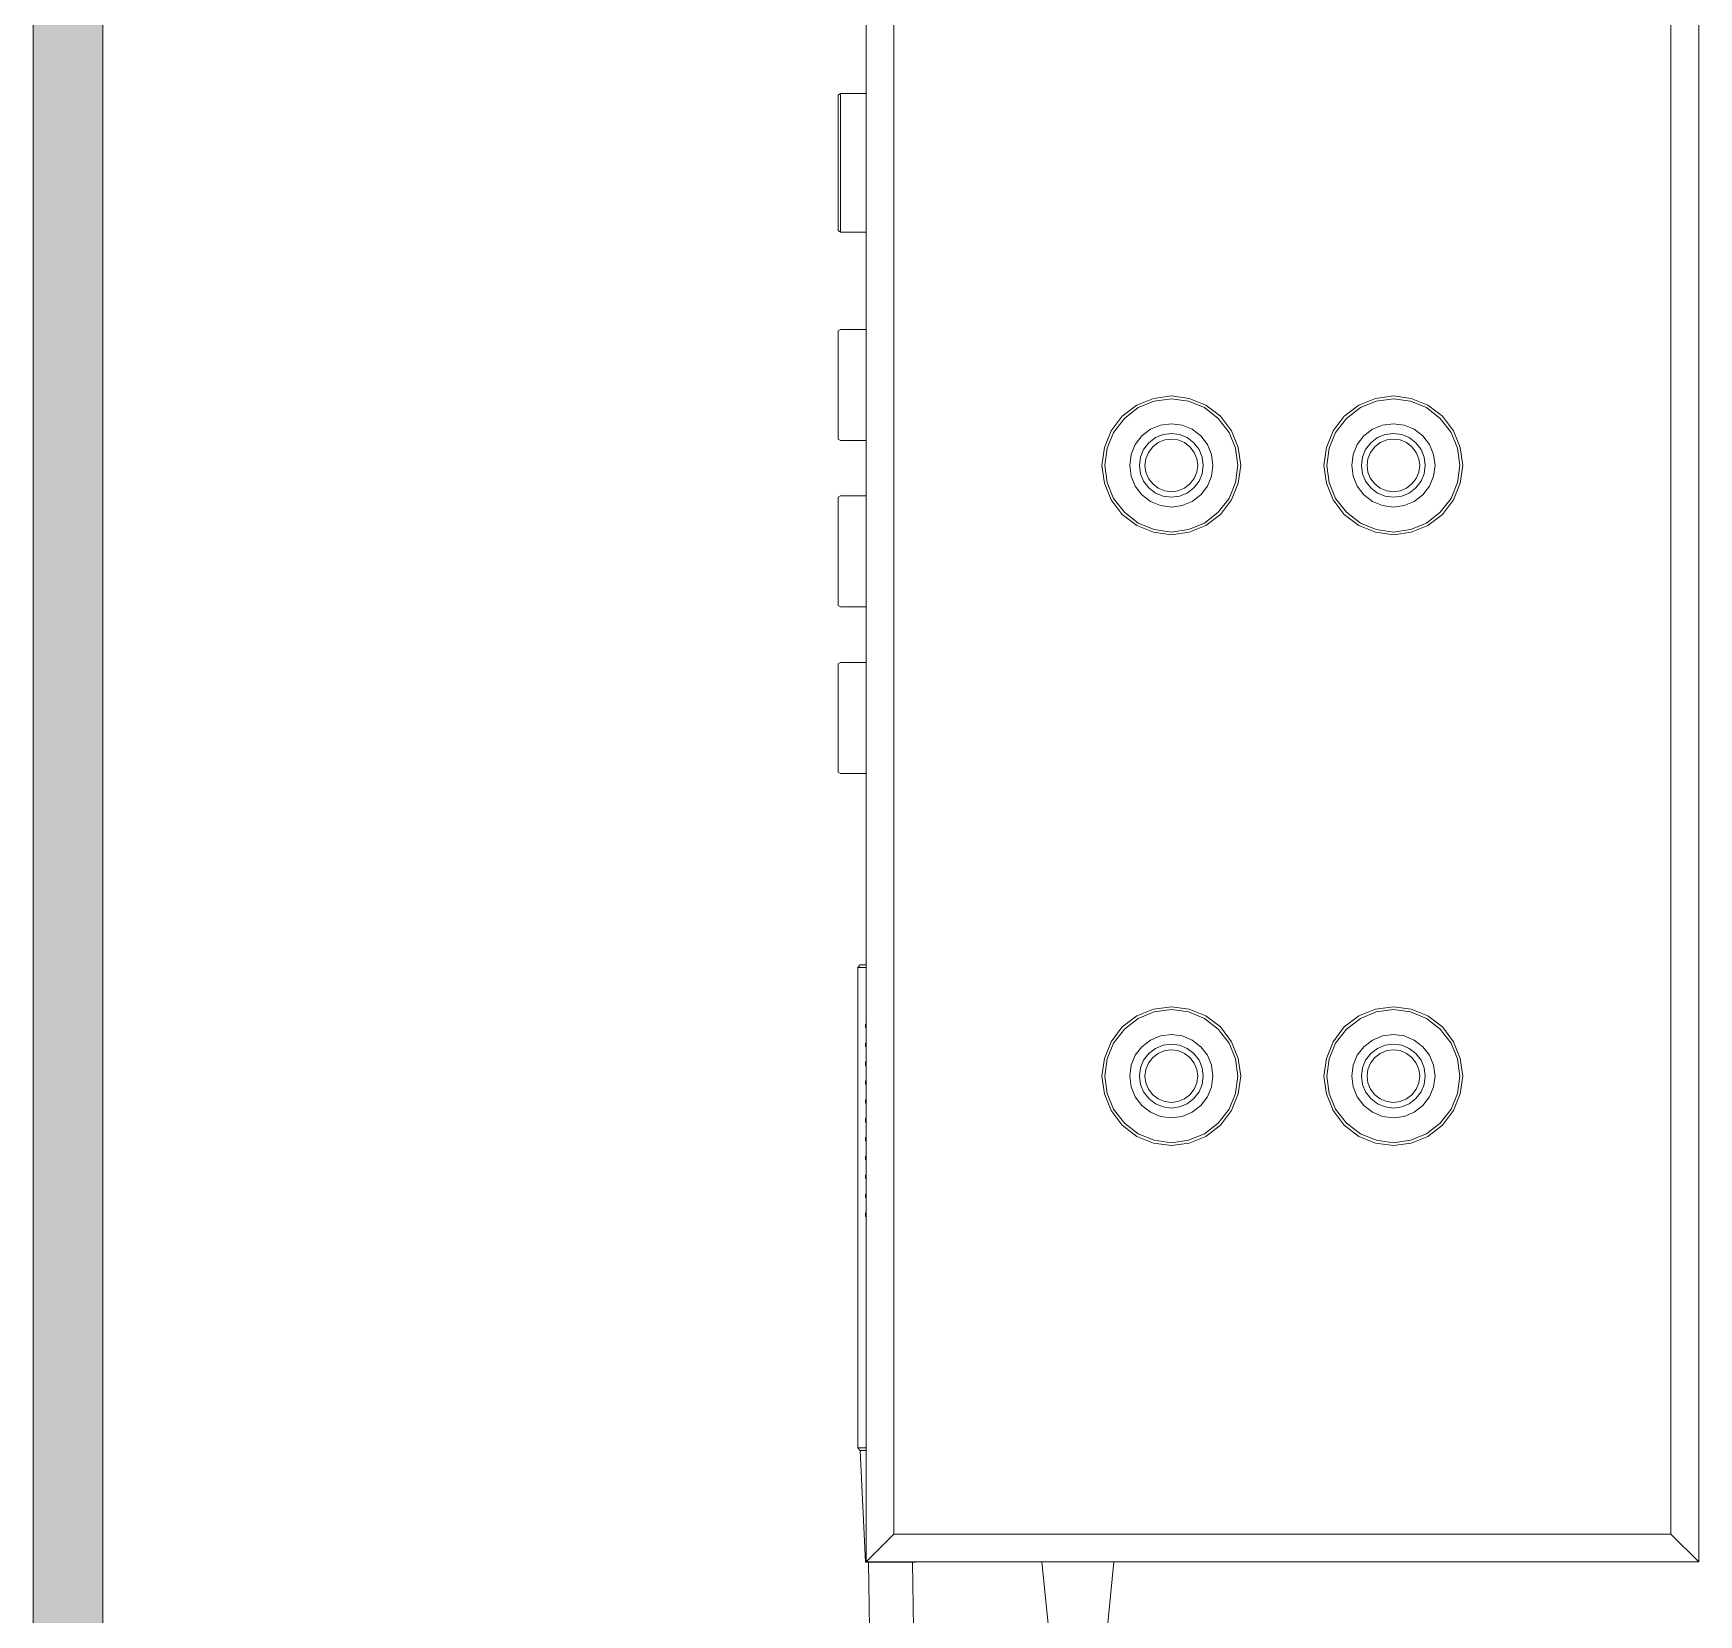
# Model space of a CAD drawing. Header units: millimetres. Extents: x 3767 to 22479, y 1034 to 12216.
# Drawn here: x 21023 to 21623, y 2259 to 2828 of the extents above; entities that cross this region are included whole.
import ezdxf

# ---------------------------------------------------------------- set-up
doc = ezdxf.new("R2010")
doc.units = ezdxf.units.MM
for name, color, linetype, lineweight in [('equipments', 137, 'Continuous', 13), ('free', 7, 'Continuous', 13), ('hatch', 255, 'Continuous', 0)]:
    doc.layers.add(name, color=color, linetype=linetype, lineweight=lineweight)

# ---------------------------------------------------------------- blocks, each defined once
blk = doc.blocks.new('A$C5B3B7623')
for p, q in [((71.8135, 532.8429), (71.8135, 1922.8429)), ((71.8135, 1061.8429), (71.8135, 1922.8429)), ((71.8135, 1922.8429), (71.8135, 1061.8429)), ((71.8135, 1922.8429), (71.8135, 532.8429)), ((81.8135, 542.8429), (81.8135, 1922.8429)), ((361.8135, 1922.8429), (361.8135, 1032.8429)), ((361.8135, 1922.8429), (361.8135, 542.8429)), ((371.8135, 532.8429), (371.8135, 1922.8429)), ((371.8135, 1922.8429), (371.8135, 532.8429)), ((61.8135, 1061.2429), (62.6135, 1061.8429)), ((61.8135, 1060.3429), (61.8135, 1061.2429)), ((61.8135, 1061.2429), (61.8135, 1060.3429)), ((61.8135, 1057.9429), (61.8135, 1060.3429)), ((61.8135, 1060.3429), (61.8135, 1057.9429)), ((61.8135, 1054.0429), (61.8135, 1057.9429)), ((61.8135, 1057.9429), (61.8135, 1054.0429)), ((62.6135, 1061.8429), (71.8135, 1061.8429)), ((62.6135, 1061.8429), (62.6135, 1060.9429)), ((62.6135, 1060.9429), (62.6135, 1061.8429)), ((62.6135, 1058.5429), (62.6135, 1060.9429)), ((62.6135, 1060.9429), (62.6135, 1058.5429)), ((62.6135, 1054.5429), (62.6135, 1058.5429)), ((62.6135, 1058.5429), (62.6135, 1054.5429)), ((61.8135, 1048.9429), (61.8135, 1054.0429)), ((61.8135, 1054.0429), (61.8135, 1048.9429)), ((62.6135, 1049.2429), (62.6135, 1054.5429)), ((62.6135, 1054.5429), (62.6135, 1049.2429)), ((61.8135, 1043.1429), (61.8135, 1048.9429)), ((61.8135, 1048.9429), (61.8135, 1043.1429)), ((62.6135, 1043.2429), (62.6135, 1049.2429)), ((62.6135, 1049.2429), (62.6135, 1043.2429)), ((61.8135, 1043.1429), (61.8135, 1036.8429)), ((61.8135, 1036.8429), (61.8135, 1043.1429)), ((62.6135, 1043.2429), (62.6135, 1036.8429)), ((62.6135, 1036.8429), (62.6135, 1043.2429)), ((61.8135, 1036.8429), (61.8135, 1030.5429)), ((61.8135, 1030.5429), (61.8135, 1036.8429)), ((62.6135, 1036.8429), (62.6135, 1030.4429)), ((62.6135, 1030.4429), (62.6135, 1036.8429)), ((361.8135, 1032.8429), (361.8135, 832.8429)), ((61.8135, 1030.5429), (61.8135, 1024.7429)), ((61.8135, 1024.7429), (61.8135, 1030.5429)), ((62.6135, 1030.4429), (62.6135, 1024.4429)), ((62.6135, 1024.4429), (62.6135, 1030.4429)), ((61.8135, 1019.6429), (61.8135, 1024.7429)), ((61.8135, 1024.7429), (61.8135, 1019.6429)), ((62.6135, 1024.4429), (62.6135, 1019.1429)), ((62.6135, 1019.1429), (62.6135, 1024.4429)), ((61.8135, 1019.6429), (61.8135, 1015.7429)), ((61.8135, 1015.7429), (61.8135, 1019.6429)), ((61.8135, 1013.3429), (61.8135, 1015.7429)), ((61.8135, 1015.7429), (61.8135, 1013.3429)), ((62.6135, 1019.1429), (62.6135, 1015.1429)), ((62.6135, 1015.1429), (62.6135, 1019.1429)), ((62.6135, 1015.1429), (62.6135, 1012.7429)), ((62.6135, 1012.7429), (62.6135, 1015.1429)), ((61.8135, 1013.3429), (61.8135, 1012.4429)), ((61.8135, 1012.4429), (61.8135, 1013.3429)), ((61.8135, 1012.4429), (62.6135, 1011.8429)), ((62.6135, 1012.7429), (62.6135, 1011.8429)), ((62.6135, 1011.8429), (62.6135, 1012.7429)), ((62.6135, 1011.8429), (71.8135, 1011.8429)), ((71.8135, 1011.8429), (71.8135, 976.8429)), ((71.8135, 976.8429), (71.8135, 1011.8429)), ((61.8135, 976.3629), (62.6135, 976.8429)), ((61.8135, 975.6429), (61.8135, 976.3629)), ((61.8135, 976.3629), (61.8135, 975.6429)), ((61.8135, 973.7229), (61.8135, 975.6429)), ((61.8135, 975.6429), (61.8135, 973.7229)), ((61.8135, 970.6029), (61.8135, 973.7229)), ((61.8135, 973.7229), (61.8135, 970.6029)), ((62.6135, 976.8429), (71.8135, 976.8429)), ((61.8135, 966.5229), (61.8135, 970.6029)), ((61.8135, 970.6029), (61.8135, 966.5229)), ((61.8135, 961.8829), (61.8135, 966.5229)), ((61.8135, 966.5229), (61.8135, 961.8829)), ((61.8135, 961.8829), (61.8135, 956.8429)), ((61.8135, 956.8429), (61.8135, 961.8829)), ((61.8135, 956.8429), (61.8135, 951.8029)), ((61.8135, 951.8029), (61.8135, 956.8429)), ((61.8135, 951.8029), (61.8135, 947.1629)), ((61.8135, 947.1629), (61.8135, 951.8029)), ((164.116, 945.5429), (169.416, 949.5429)), ((164.9161, 944.7429), (169.9161, 948.6429)), ((169.416, 949.5429), (175.4165, 951.9429)), ((169.9161, 948.6429), (175.6165, 950.9429)), ((175.4165, 951.9429), (181.8165, 952.8429)), ((175.6165, 950.9429), (181.8165, 951.8429)), ((181.8165, 952.8429), (188.2165, 951.9429)), ((181.8165, 951.8429), (188.0165, 950.9429)), ((188.0165, 950.9429), (193.7165, 948.6429)), ((188.2165, 951.9429), (194.2165, 949.5429)), ((193.7165, 948.6429), (198.7165, 944.7429)), ((194.2165, 949.5429), (199.5165, 945.5429)), ((244.1115, 945.5429), (249.4105, 949.5429)), ((244.9105, 944.7429), (249.9105, 948.6429)), ((249.4105, 949.5429), (255.4105, 951.9429)), ((249.9105, 948.6429), (255.6105, 950.9429)), ((255.4105, 951.9429), (261.8105, 952.8429)), ((255.6105, 950.9429), (261.8105, 951.8429)), ((261.8105, 952.8429), (268.2105, 951.9429)), ((261.8105, 951.8429), (268.0105, 950.9429)), ((268.0105, 950.9429), (273.7105, 948.6429)), ((268.2105, 951.9429), (274.2105, 949.5429)), ((273.7105, 948.6429), (278.7105, 944.7429)), ((274.2105, 949.5429), (279.5105, 945.5429)), ((61.8135, 947.1629), (61.8135, 943.0829)), ((61.8135, 943.0829), (61.8135, 947.1629)), ((61.8135, 943.0829), (61.8135, 939.9629)), ((61.8135, 939.9629), (61.8135, 943.0829)), ((160.116, 940.2429), (164.116, 945.5429)), ((161.0161, 939.7429), (164.9161, 944.7429)), ((174.3165, 940.8429), (177.9165, 942.3429)), ((177.9165, 942.3429), (181.8165, 942.8429)), ((181.8165, 942.8429), (185.7165, 942.3429)), ((185.7165, 942.3429), (189.3165, 940.8429)), ((198.7165, 944.7429), (202.6165, 939.7429)), ((199.5165, 945.5429), (203.5155, 940.2429)), ((240.1115, 940.2429), (244.1115, 945.5429)), ((241.0105, 939.7429), (244.9105, 944.7429)), ((254.3105, 940.8429), (257.9105, 942.3429)), ((257.9105, 942.3429), (261.8105, 942.8429)), ((261.8105, 942.8429), (265.7105, 942.3429)), ((265.7105, 942.3429), (269.3105, 940.8429)), ((278.7105, 944.7429), (282.6105, 939.7429)), ((279.5105, 945.5429), (283.5105, 940.2429)), ((61.8135, 939.9629), (61.8135, 938.0429)), ((61.8135, 938.0429), (61.8135, 939.9629)), ((61.8135, 938.0429), (61.8135, 937.3229)), ((61.8135, 937.3229), (61.8135, 938.0429)), ((61.8135, 937.3229), (62.6135, 936.8429)), ((62.6135, 936.8429), (71.8135, 936.8429)), ((71.8135, 936.8429), (71.8135, 916.8429)), ((71.8135, 916.8429), (71.8135, 936.8429)), ((157.716, 934.2429), (160.116, 940.2429)), ((158.7161, 934.0429), (161.0161, 939.7429)), ((168.8161, 935.3429), (171.2161, 938.4429)), ((171.2161, 938.4429), (174.3165, 940.8429)), ((173.7165, 935.9429), (176.1165, 937.8429)), ((175.1165, 934.5429), (177.1165, 936.0429)), ((176.1165, 937.8429), (178.8165, 938.9429)), ((177.1165, 936.0429), (179.4165, 937.0429)), ((178.8165, 938.9429), (181.8165, 939.3429)), ((179.4165, 937.0429), (181.8165, 937.3429)), ((181.8165, 939.3429), (184.8165, 938.9429)), ((181.8165, 937.3429), (184.2165, 937.0429)), ((184.2165, 937.0429), (186.5165, 936.0429)), ((184.8165, 938.9429), (187.5165, 937.8429)), ((186.5165, 936.0429), (188.5165, 934.5429)), ((187.5165, 937.8429), (189.9165, 935.9429)), ((189.3165, 940.8429), (192.4165, 938.4429)), ((192.4165, 938.4429), (194.8165, 935.3429)), ((202.6165, 939.7429), (204.9165, 934.0429)), ((203.5155, 940.2429), (205.9165, 934.2429)), ((237.7105, 934.2429), (240.1115, 940.2429)), ((238.7105, 934.0429), (241.0105, 939.7429)), ((248.8105, 935.3429), (251.2105, 938.4429)), ((251.2105, 938.4429), (254.3105, 940.8429)), ((253.7105, 935.9429), (256.1105, 937.8429)), ((255.1105, 934.5429), (257.1105, 936.0429)), ((256.1105, 937.8429), (258.8105, 938.9429)), ((257.1105, 936.0429), (259.4105, 937.0429)), ((258.8105, 938.9429), (261.8105, 939.3429)), ((259.4105, 937.0429), (261.8105, 937.3429)), ((261.8105, 939.3429), (264.8105, 938.9429)), ((261.8105, 937.3429), (264.2105, 937.0429)), ((264.2105, 937.0429), (266.5105, 936.0429)), ((264.8105, 938.9429), (267.5105, 937.8429)), ((266.5105, 936.0429), (268.5105, 934.5429)), ((267.5105, 937.8429), (269.9105, 935.9429)), ((269.3105, 940.8429), (272.4105, 938.4429)), ((272.4105, 938.4429), (274.8105, 935.3429)), ((282.6105, 939.7429), (284.9105, 934.0429)), ((283.5105, 940.2429), (285.9105, 934.2429)), ((156.816, 927.8429), (157.716, 934.2429)), ((157.8161, 927.8429), (158.7161, 934.0429)), ((166.8161, 927.8429), (167.3161, 931.7429)), ((167.3161, 931.7429), (168.8161, 935.3429)), ((170.3161, 927.8429), (170.7161, 930.8429)), ((170.7161, 930.8429), (171.8165, 933.5429)), ((171.8165, 933.5429), (173.7165, 935.9429)), ((172.3165, 927.8429), (172.6165, 930.2429)), ((172.6165, 930.2429), (173.6165, 932.5429)), ((173.6165, 932.5429), (175.1165, 934.5429)), ((188.5165, 934.5429), (190.0165, 932.5429)), ((189.9165, 935.9429), (191.8165, 933.5429)), ((190.0165, 932.5429), (191.0165, 930.2429)), ((191.0165, 930.2429), (191.3165, 927.8429)), ((191.8165, 933.5429), (192.9165, 930.8429)), ((192.9165, 930.8429), (193.3165, 927.8429)), ((194.8165, 935.3429), (196.3165, 931.7429)), ((196.3165, 931.7429), (196.8165, 927.8429)), ((204.9165, 934.0429), (205.8165, 927.8429)), ((205.9165, 934.2429), (206.8165, 927.8429)), ((236.8105, 927.8429), (237.7105, 934.2429)), ((237.8105, 927.8429), (238.7105, 934.0429)), ((246.8105, 927.8429), (247.3105, 931.7429)), ((247.3105, 931.7429), (248.8105, 935.3429)), ((250.3105, 927.8429), (250.7105, 930.8429)), ((250.7105, 930.8429), (251.8105, 933.5429)), ((251.8105, 933.5429), (253.7105, 935.9429)), ((252.3105, 927.8429), (252.6105, 930.2429)), ((252.6105, 930.2429), (253.6105, 932.5429)), ((253.6105, 932.5429), (255.1105, 934.5429)), ((268.5105, 934.5429), (270.0105, 932.5429)), ((269.9105, 935.9429), (271.8105, 933.5429)), ((270.0105, 932.5429), (271.0105, 930.2429)), ((271.0105, 930.2429), (271.3105, 927.8429)), ((271.8105, 933.5429), (272.9105, 930.8429)), ((272.9105, 930.8429), (273.3105, 927.8429)), ((274.8105, 935.3429), (276.3105, 931.7429)), ((276.3105, 931.7429), (276.8105, 927.8429)), ((284.9105, 934.0429), (285.8105, 927.8429)), ((285.9105, 934.2429), (286.8105, 927.8429)), ((156.816, 927.8429), (157.716, 921.4429)), ((157.8161, 927.8429), (158.7161, 921.6429)), ((166.8161, 927.8429), (167.3161, 923.9429)), ((170.3161, 927.8429), (170.7161, 924.8429)), ((170.7161, 924.8429), (171.8165, 922.1429)), ((172.3165, 927.8429), (172.6165, 925.4429)), ((172.6165, 925.4429), (173.6165, 923.1429)), ((190.0165, 923.1429), (191.0165, 925.4429)), ((191.0165, 925.4429), (191.3165, 927.8429)), ((191.8165, 922.1429), (192.9165, 924.8429)), ((192.9165, 924.8429), (193.3165, 927.8429)), ((196.3165, 923.9429), (196.8165, 927.8429)), ((204.9165, 921.6429), (205.8165, 927.8429)), ((205.9165, 921.4429), (206.8165, 927.8429)), ((236.8105, 927.8429), (237.7105, 921.4429)), ((237.8105, 927.8429), (238.7105, 921.6429)), ((246.8105, 927.8429), (247.3105, 923.9429)), ((250.3105, 927.8429), (250.7105, 924.8429)), ((250.7105, 924.8429), (251.8105, 922.1429)), ((252.3105, 927.8429), (252.6105, 925.4429)), ((252.6105, 925.4429), (253.6105, 923.1429)), ((270.0105, 923.1429), (271.0105, 925.4429)), ((271.0105, 925.4429), (271.3105, 927.8429)), ((271.8105, 922.1429), (272.9105, 924.8429)), ((272.9105, 924.8429), (273.3105, 927.8429)), ((276.3105, 923.9429), (276.8105, 927.8429)), ((284.9105, 921.6429), (285.8105, 927.8429)), ((285.9105, 921.4429), (286.8105, 927.8429)), ((157.716, 921.4429), (160.116, 915.4429)), ((158.7161, 921.6429), (161.0161, 915.9429)), ((167.3161, 923.9429), (168.8161, 920.3429)), ((168.8161, 920.3429), (171.2161, 917.2429)), ((171.8165, 922.1429), (173.7165, 919.7429)), ((173.6165, 923.1429), (175.1165, 921.1429)), ((173.7165, 919.7429), (176.1165, 917.8429)), ((175.1165, 921.1429), (177.1165, 919.6429)), ((177.1165, 919.6429), (179.4165, 918.6429)), ((179.4165, 918.6429), (181.8165, 918.3429)), ((181.8165, 918.3429), (184.2165, 918.6429)), ((184.2165, 918.6429), (186.5165, 919.6429)), ((186.5165, 919.6429), (188.5165, 921.1429)), ((187.5165, 917.8429), (189.9165, 919.7429)), ((188.5165, 921.1429), (190.0165, 923.1429)), ((189.9165, 919.7429), (191.8165, 922.1429)), ((192.4165, 917.2429), (194.8165, 920.3429)), ((194.8165, 920.3429), (196.3165, 923.9429)), ((202.6165, 915.9429), (204.9165, 921.6429)), ((203.5155, 915.4429), (205.9165, 921.4429)), ((237.7105, 921.4429), (240.1115, 915.4429)), ((238.7105, 921.6429), (241.0105, 915.9429)), ((247.3105, 923.9429), (248.8105, 920.3429)), ((248.8105, 920.3429), (251.2105, 917.2429)), ((251.8105, 922.1429), (253.7105, 919.7429)), ((253.6105, 923.1429), (255.1105, 921.1429)), ((253.7105, 919.7429), (256.1105, 917.8429)), ((255.1105, 921.1429), (257.1105, 919.6429)), ((257.1105, 919.6429), (259.4105, 918.6429)), ((259.4105, 918.6429), (261.8105, 918.3429)), ((261.8105, 918.3429), (264.2105, 918.6429)), ((264.2105, 918.6429), (266.5105, 919.6429)), ((266.5105, 919.6429), (268.5105, 921.1429)), ((267.5105, 917.8429), (269.9105, 919.7429)), ((268.5105, 921.1429), (270.0105, 923.1429)), ((269.9105, 919.7429), (271.8105, 922.1429)), ((272.4105, 917.2429), (274.8105, 920.3429)), ((274.8105, 920.3429), (276.3105, 923.9429)), ((282.6105, 915.9429), (284.9105, 921.6429)), ((283.5105, 915.4429), (285.9105, 921.4429)), ((61.8135, 916.3629), (62.6135, 916.8429)), ((61.8135, 915.6429), (61.8135, 916.3629)), ((61.8135, 916.3629), (61.8135, 915.6429)), ((61.8135, 913.7229), (61.8135, 915.6429)), ((61.8135, 915.6429), (61.8135, 913.7229)), ((61.8135, 910.6029), (61.8135, 913.7229)), ((61.8135, 913.7229), (61.8135, 910.6029)), ((62.6135, 916.8429), (71.8135, 916.8429)), ((160.116, 915.4429), (164.116, 910.1429)), ((161.0161, 915.9429), (164.9161, 910.9429)), ((171.2161, 917.2429), (174.3165, 914.8429)), ((174.3165, 914.8429), (177.9165, 913.3429)), ((176.1165, 917.8429), (178.8165, 916.7429)), ((177.9165, 913.3429), (181.8165, 912.8429)), ((178.8165, 916.7429), (181.8165, 916.3429)), ((181.8165, 916.3429), (184.8165, 916.7429)), ((181.8165, 912.8429), (185.7165, 913.3429)), ((184.8165, 916.7429), (187.5165, 917.8429)), ((185.7165, 913.3429), (189.3165, 914.8429)), ((189.3165, 914.8429), (192.4165, 917.2429)), ((198.7165, 910.9429), (202.6165, 915.9429)), ((199.5165, 910.1429), (203.5155, 915.4429)), ((240.1115, 915.4429), (244.1115, 910.1429)), ((241.0105, 915.9429), (244.9105, 910.9429)), ((251.2105, 917.2429), (254.3105, 914.8429)), ((254.3105, 914.8429), (257.9105, 913.3429)), ((256.1105, 917.8429), (258.8105, 916.7429)), ((257.9105, 913.3429), (261.8105, 912.8429)), ((258.8105, 916.7429), (261.8105, 916.3429)), ((261.8105, 916.3429), (264.8105, 916.7429)), ((261.8105, 912.8429), (265.7105, 913.3429)), ((264.8105, 916.7429), (267.5105, 917.8429)), ((265.7105, 913.3429), (269.3105, 914.8429)), ((269.3105, 914.8429), (272.4105, 917.2429)), ((278.7105, 910.9429), (282.6105, 915.9429)), ((279.5105, 910.1429), (283.5105, 915.4429)), ((61.8135, 906.5229), (61.8135, 910.6029)), ((61.8135, 910.6029), (61.8135, 906.5229)), ((61.8135, 901.8829), (61.8135, 906.5229)), ((61.8135, 906.5229), (61.8135, 901.8829)), ((164.116, 910.1429), (169.416, 906.1429)), ((164.9161, 910.9429), (169.9161, 907.0429)), ((169.416, 906.1429), (175.4165, 903.7429)), ((169.9161, 907.0429), (175.6165, 904.7429)), ((188.0165, 904.7429), (193.7165, 907.0429)), ((188.2165, 903.7429), (194.2165, 906.1429)), ((193.7165, 907.0429), (198.7165, 910.9429)), ((194.2165, 906.1429), (199.5165, 910.1429)), ((244.1115, 910.1429), (249.4105, 906.1429)), ((244.9105, 910.9429), (249.9105, 907.0429)), ((249.4105, 906.1429), (255.4105, 903.7429)), ((249.9105, 907.0429), (255.6105, 904.7429)), ((268.0105, 904.7429), (273.7105, 907.0429)), ((268.2105, 903.7429), (274.2105, 906.1429)), ((273.7105, 907.0429), (278.7105, 910.9429)), ((274.2105, 906.1429), (279.5105, 910.1429)), ((61.8135, 901.8829), (61.8135, 896.8429)), ((61.8135, 896.8429), (61.8135, 901.8829)), ((175.4165, 903.7429), (181.8165, 902.8429)), ((175.6165, 904.7429), (181.8165, 903.8429)), ((181.8165, 903.8429), (188.0165, 904.7429)), ((181.8165, 902.8429), (188.2165, 903.7429)), ((255.4105, 903.7429), (261.8105, 902.8429)), ((255.6105, 904.7429), (261.8105, 903.8429)), ((261.8105, 903.8429), (268.0105, 904.7429)), ((261.8105, 902.8429), (268.2105, 903.7429)), ((61.8135, 896.8429), (61.8135, 891.8029)), ((61.8135, 891.8029), (61.8135, 896.8429)), ((61.8135, 891.8029), (61.8135, 887.1629)), ((61.8135, 887.1629), (61.8135, 891.8029)), ((61.8135, 887.1629), (61.8135, 883.0829)), ((61.8135, 883.0829), (61.8135, 887.1629)), ((61.8135, 883.0829), (61.8135, 879.9629)), ((61.8135, 879.9629), (61.8135, 883.0829)), ((61.8135, 879.9629), (61.8135, 878.0429)), ((61.8135, 878.0429), (61.8135, 879.9629)), ((61.8135, 878.0429), (61.8135, 877.3229)), ((61.8135, 877.3229), (61.8135, 878.0429)), ((61.8135, 877.3229), (62.6135, 876.8429)), ((62.6135, 876.8429), (71.8135, 876.8429)), ((71.8135, 876.8429), (71.8135, 856.8429)), ((71.8135, 856.8429), (71.8135, 876.8429)), ((61.8135, 856.3629), (62.6135, 856.8429)), ((61.8135, 855.6429), (61.8135, 856.3629)), ((61.8135, 856.3629), (61.8135, 855.6429)), ((61.8135, 853.7229), (61.8135, 855.6429)), ((61.8135, 855.6429), (61.8135, 853.7229)), ((61.8135, 850.6029), (61.8135, 853.7229)), ((61.8135, 853.7229), (61.8135, 850.6029)), ((62.6135, 856.8429), (71.8135, 856.8429)), ((61.8135, 846.5229), (61.8135, 850.6029)), ((61.8135, 850.6029), (61.8135, 846.5229)), ((61.8135, 841.8829), (61.8135, 846.5229)), ((61.8135, 841.8829), (61.8135, 846.5229)), ((61.8135, 846.5229), (61.8135, 841.8829)), ((61.8135, 846.5229), (61.8135, 841.8829)), ((61.8135, 841.8829), (61.8135, 836.8429)), ((61.8135, 841.8829), (61.8135, 836.8429)), ((61.8135, 836.8429), (61.8135, 841.8829)), ((61.8135, 836.8429), (61.8135, 841.8829)), ((61.8135, 836.8429), (61.8135, 831.8029)), ((61.8135, 831.8029), (61.8135, 836.8429)), ((61.8135, 831.8029), (61.8135, 827.1629)), ((61.8135, 827.1629), (61.8135, 831.8029)), ((361.8135, 832.8429), (361.8135, 542.8429)), ((61.8135, 827.1629), (61.8135, 823.0829)), ((61.8135, 823.0829), (61.8135, 827.1629)), ((61.8135, 823.0829), (61.8135, 819.9629)), ((61.8135, 819.9629), (61.8135, 823.0829)), ((61.8135, 819.9629), (61.8135, 818.0429)), ((61.8135, 818.0429), (61.8135, 819.9629)), ((61.8135, 818.0429), (61.8135, 817.3229)), ((61.8135, 817.3229), (61.8135, 818.0429)), ((61.8135, 817.3229), (62.6135, 816.8429)), ((62.6135, 816.8429), (71.8135, 816.8429)), ((71.8135, 816.8429), (71.8135, 747.9349)), ((71.8135, 747.9349), (71.8135, 816.8429)), ((68.8475, 746.9349), (69.7045, 747.9349)), ((68.8475, 746.9349), (68.8475, 573.9349)), ((68.8475, 746.9349), (69.2765, 746.9349)), ((68.8475, 573.9349), (68.8475, 746.9349)), ((69.2765, 746.9349), (70.4765, 746.9349)), ((69.7045, 747.9349), (70.1335, 747.9349)), ((70.1335, 747.9349), (71.1615, 747.9349)), ((70.4765, 746.9349), (71.8135, 746.9349)), ((71.1615, 747.9349), (71.8135, 747.9349)), ((175.4165, 731.9429), (181.8165, 732.8429)), ((181.8165, 732.8429), (188.2165, 731.9429)), ((255.4105, 731.9429), (261.8105, 732.8429)), ((261.8105, 732.8429), (268.2105, 731.9429)), ((71.6595, 726.4349), (71.8135, 726.6825)), ((71.6595, 726.4349), (71.8135, 726.3111)), ((71.6595, 726.4349), (71.6595, 725.4349)), ((71.6595, 725.4349), (71.6595, 726.4349)), ((164.116, 725.5429), (169.416, 729.5429)), ((164.9161, 724.7429), (169.9161, 728.6429)), ((169.416, 729.5429), (175.4165, 731.9429)), ((169.9161, 728.6429), (175.6165, 730.9429)), ((175.6165, 730.9429), (181.8165, 731.8429)), ((181.8165, 731.8429), (188.0165, 730.9429)), ((188.0165, 730.9429), (193.7165, 728.6429)), ((188.2165, 731.9429), (194.2165, 729.5429)), ((193.7165, 728.6429), (198.7165, 724.7429)), ((194.2165, 729.5429), (199.5165, 725.5429)), ((244.1115, 725.5429), (249.4105, 729.5429)), ((244.9105, 724.7429), (249.9105, 728.6429)), ((249.4105, 729.5429), (255.4105, 731.9429)), ((249.9105, 728.6429), (255.6105, 730.9429)), ((255.6105, 730.9429), (261.8105, 731.8429)), ((261.8105, 731.8429), (268.0105, 730.9429)), ((268.0105, 730.9429), (273.7105, 728.6429)), ((268.2105, 731.9429), (274.2105, 729.5429)), ((273.7105, 728.6429), (278.7105, 724.7429)), ((274.2105, 729.5429), (279.5105, 725.5429)), ((71.6595, 725.4349), (71.8135, 725.5587)), ((71.6595, 725.4349), (71.8135, 725.1873)), ((157.716, 714.2429), (160.116, 720.2429)), ((160.116, 720.2429), (164.116, 725.5429)), ((161.0161, 719.7429), (164.9161, 724.7429)), ((171.2161, 718.4429), (174.3165, 720.8429)), ((174.3165, 720.8429), (177.9165, 722.3429)), ((177.9165, 722.3429), (181.8165, 722.8429)), ((181.8165, 722.8429), (185.7165, 722.3429)), ((185.7165, 722.3429), (189.3165, 720.8429)), ((189.3165, 720.8429), (192.4165, 718.4429)), ((198.7165, 724.7429), (202.6165, 719.7429)), ((199.5165, 725.5429), (203.5155, 720.2429)), ((203.5155, 720.2429), (205.9165, 714.2429)), ((237.7105, 714.2429), (240.1115, 720.2429)), ((240.1115, 720.2429), (244.1115, 725.5429)), ((241.0105, 719.7429), (244.9105, 724.7429)), ((251.2105, 718.4429), (254.3105, 720.8429)), ((254.3105, 720.8429), (257.9105, 722.3429)), ((257.9105, 722.3429), (261.8105, 722.8429)), ((261.8105, 722.8429), (265.7105, 722.3429)), ((265.7105, 722.3429), (269.3105, 720.8429)), ((269.3105, 720.8429), (272.4105, 718.4429)), ((278.7105, 724.7429), (282.6105, 719.7429)), ((279.5105, 725.5429), (283.5105, 720.2429)), ((283.5105, 720.2429), (285.9105, 714.2429)), ((71.6595, 719.6349), (71.8135, 719.8825)), ((71.6595, 719.6349), (71.8135, 719.5111)), ((71.6595, 719.6349), (71.6595, 718.6349)), ((71.6595, 718.6349), (71.6595, 719.6349)), ((71.6595, 718.6349), (71.8135, 718.7587)), ((71.6595, 718.6349), (71.8135, 718.3873)), ((156.816, 707.8429), (157.716, 714.2429)), ((157.8161, 707.8429), (158.7161, 714.0429)), ((158.7161, 714.0429), (161.0161, 719.7429)), ((167.3161, 711.7429), (168.8161, 715.3429)), ((168.8161, 715.3429), (171.2161, 718.4429)), ((171.8165, 713.5429), (173.7165, 715.9429)), ((173.6165, 712.5429), (175.1165, 714.5429)), ((173.7165, 715.9429), (176.1165, 717.8429)), ((175.1165, 714.5429), (177.1165, 716.0429)), ((176.1165, 717.8429), (178.8165, 718.9429)), ((177.1165, 716.0429), (179.4165, 717.0429)), ((178.8165, 718.9429), (181.8165, 719.3429)), ((179.4165, 717.0429), (181.8165, 717.3429)), ((181.8165, 719.3429), (184.8165, 718.9429)), ((181.8165, 717.3429), (184.2165, 717.0429)), ((184.2165, 717.0429), (186.5165, 716.0429)), ((184.8165, 718.9429), (187.5165, 717.8429)), ((186.5165, 716.0429), (188.5165, 714.5429)), ((187.5165, 717.8429), (189.9165, 715.9429)), ((188.5165, 714.5429), (190.0165, 712.5429)), ((189.9165, 715.9429), (191.8165, 713.5429)), ((192.4165, 718.4429), (194.8165, 715.3429)), ((194.8165, 715.3429), (196.3165, 711.7429)), ((202.6165, 719.7429), (204.9165, 714.0429)), ((204.9165, 714.0429), (205.8165, 707.8429)), ((205.9165, 714.2429), (206.8165, 707.8429)), ((236.8105, 707.8429), (237.7105, 714.2429)), ((237.8105, 707.8429), (238.7105, 714.0429)), ((238.7105, 714.0429), (241.0105, 719.7429)), ((247.3105, 711.7429), (248.8105, 715.3429)), ((248.8105, 715.3429), (251.2105, 718.4429)), ((251.8105, 713.5429), (253.7105, 715.9429)), ((253.6105, 712.5429), (255.1105, 714.5429)), ((253.7105, 715.9429), (256.1105, 717.8429)), ((255.1105, 714.5429), (257.1105, 716.0429)), ((256.1105, 717.8429), (258.8105, 718.9429)), ((257.1105, 716.0429), (259.4105, 717.0429)), ((258.8105, 718.9429), (261.8105, 719.3429)), ((259.4105, 717.0429), (261.8105, 717.3429)), ((261.8105, 719.3429), (264.8105, 718.9429)), ((261.8105, 717.3429), (264.2105, 717.0429)), ((264.2105, 717.0429), (266.5105, 716.0429)), ((264.8105, 718.9429), (267.5105, 717.8429)), ((266.5105, 716.0429), (268.5105, 714.5429)), ((267.5105, 717.8429), (269.9105, 715.9429)), ((268.5105, 714.5429), (270.0105, 712.5429)), ((269.9105, 715.9429), (271.8105, 713.5429)), ((272.4105, 718.4429), (274.8105, 715.3429)), ((274.8105, 715.3429), (276.3105, 711.7429)), ((282.6105, 719.7429), (284.9105, 714.0429)), ((284.9105, 714.0429), (285.8105, 707.8429)), ((285.9105, 714.2429), (286.8105, 707.8429)), ((71.6595, 712.8349), (71.8135, 713.0825)), ((71.6595, 712.8349), (71.8135, 712.7111)), ((71.6595, 712.8349), (71.6595, 711.8349)), ((71.6595, 711.8349), (71.6595, 712.8349)), ((71.6595, 711.8349), (71.8135, 711.9587)), ((71.6595, 711.8349), (71.8135, 711.5873)), ((166.8161, 707.8429), (167.3161, 711.7429)), ((170.3161, 707.8429), (170.7161, 710.8429)), ((170.7161, 710.8429), (171.8165, 713.5429)), ((172.3165, 707.8429), (172.6165, 710.2429)), ((172.6165, 710.2429), (173.6165, 712.5429)), ((190.0165, 712.5429), (191.0165, 710.2429)), ((191.0165, 710.2429), (191.3165, 707.8429)), ((191.8165, 713.5429), (192.9165, 710.8429)), ((192.9165, 710.8429), (193.3165, 707.8429)), ((196.3165, 711.7429), (196.8165, 707.8429)), ((246.8105, 707.8429), (247.3105, 711.7429)), ((250.3105, 707.8429), (250.7105, 710.8429)), ((250.7105, 710.8429), (251.8105, 713.5429)), ((252.3105, 707.8429), (252.6105, 710.2429)), ((252.6105, 710.2429), (253.6105, 712.5429)), ((270.0105, 712.5429), (271.0105, 710.2429)), ((271.0105, 710.2429), (271.3105, 707.8429)), ((271.8105, 713.5429), (272.9105, 710.8429)), ((272.9105, 710.8429), (273.3105, 707.8429)), ((276.3105, 711.7429), (276.8105, 707.8429)), ((71.6595, 706.0349), (71.8135, 706.2825)), ((71.6595, 705.0349), (71.6595, 706.0349)), ((71.6595, 706.0349), (71.8135, 705.9111)), ((71.6595, 706.0349), (71.6595, 705.0349)), ((71.6595, 705.0349), (71.8135, 705.1587)), ((71.6595, 705.0349), (71.8135, 704.7873)), ((156.816, 707.8429), (157.716, 701.4429)), ((157.8161, 707.8429), (158.7161, 701.6429)), ((166.8161, 707.8429), (167.3161, 703.9429)), ((167.3161, 703.9429), (168.8161, 700.3429)), ((170.3161, 707.8429), (170.7161, 704.8429)), ((170.7161, 704.8429), (171.8165, 702.1429)), ((171.8165, 702.1429), (173.7165, 699.7429)), ((172.3165, 707.8429), (172.6165, 705.4429)), ((172.6165, 705.4429), (173.6165, 703.1429)), ((173.6165, 703.1429), (175.1165, 701.1429)), ((188.5165, 701.1429), (190.0165, 703.1429)), ((189.9165, 699.7429), (191.8165, 702.1429)), ((190.0165, 703.1429), (191.0165, 705.4429)), ((191.0165, 705.4429), (191.3165, 707.8429)), ((191.8165, 702.1429), (192.9165, 704.8429)), ((192.9165, 704.8429), (193.3165, 707.8429)), ((194.8165, 700.3429), (196.3165, 703.9429)), ((196.3165, 703.9429), (196.8165, 707.8429)), ((204.9165, 701.6429), (205.8165, 707.8429)), ((205.9165, 701.4429), (206.8165, 707.8429)), ((236.8105, 707.8429), (237.7105, 701.4429)), ((237.8105, 707.8429), (238.7105, 701.6429)), ((246.8105, 707.8429), (247.3105, 703.9429)), ((247.3105, 703.9429), (248.8105, 700.3429)), ((250.3105, 707.8429), (250.7105, 704.8429)), ((250.7105, 704.8429), (251.8105, 702.1429)), ((251.8105, 702.1429), (253.7105, 699.7429)), ((252.3105, 707.8429), (252.6105, 705.4429)), ((252.6105, 705.4429), (253.6105, 703.1429)), ((253.6105, 703.1429), (255.1105, 701.1429)), ((268.5105, 701.1429), (270.0105, 703.1429)), ((269.9105, 699.7429), (271.8105, 702.1429)), ((270.0105, 703.1429), (271.0105, 705.4429)), ((271.0105, 705.4429), (271.3105, 707.8429)), ((271.8105, 702.1429), (272.9105, 704.8429)), ((272.9105, 704.8429), (273.3105, 707.8429)), ((274.8105, 700.3429), (276.3105, 703.9429)), ((276.3105, 703.9429), (276.8105, 707.8429)), ((284.9105, 701.6429), (285.8105, 707.8429)), ((285.9105, 701.4429), (286.8105, 707.8429)), ((71.6595, 699.2349), (71.8135, 699.4825)), ((71.6595, 699.2349), (71.8135, 699.1111)), ((71.6595, 699.2349), (71.6595, 698.2349)), ((71.6595, 698.2349), (71.6595, 699.2349)), ((71.6595, 698.2349), (71.8135, 698.3587)), ((71.6595, 698.2349), (71.8135, 697.9873)), ((157.716, 701.4429), (160.116, 695.4429)), ((158.7161, 701.6429), (161.0161, 695.9429)), ((168.8161, 700.3429), (171.2161, 697.2429)), ((171.2161, 697.2429), (174.3165, 694.8429)), ((173.7165, 699.7429), (176.1165, 697.8429)), ((175.1165, 701.1429), (177.1165, 699.6429)), ((176.1165, 697.8429), (178.8165, 696.7429)), ((177.1165, 699.6429), (179.4165, 698.6429)), ((178.8165, 696.7429), (181.8165, 696.3429)), ((179.4165, 698.6429), (181.8165, 698.3429)), ((181.8165, 698.3429), (184.2165, 698.6429)), ((181.8165, 696.3429), (184.8165, 696.7429)), ((184.2165, 698.6429), (186.5165, 699.6429)), ((184.8165, 696.7429), (187.5165, 697.8429)), ((186.5165, 699.6429), (188.5165, 701.1429)), ((187.5165, 697.8429), (189.9165, 699.7429)), ((189.3165, 694.8429), (192.4165, 697.2429)), ((192.4165, 697.2429), (194.8165, 700.3429)), ((202.6165, 695.9429), (204.9165, 701.6429)), ((203.5155, 695.4429), (205.9165, 701.4429)), ((237.7105, 701.4429), (240.1115, 695.4429)), ((238.7105, 701.6429), (241.0105, 695.9429)), ((248.8105, 700.3429), (251.2105, 697.2429)), ((251.2105, 697.2429), (254.3105, 694.8429)), ((253.7105, 699.7429), (256.1105, 697.8429)), ((255.1105, 701.1429), (257.1105, 699.6429)), ((256.1105, 697.8429), (258.8105, 696.7429)), ((257.1105, 699.6429), (259.4105, 698.6429)), ((258.8105, 696.7429), (261.8105, 696.3429)), ((259.4105, 698.6429), (261.8105, 698.3429)), ((261.8105, 698.3429), (264.2105, 698.6429)), ((261.8105, 696.3429), (264.8105, 696.7429)), ((264.2105, 698.6429), (266.5105, 699.6429)), ((264.8105, 696.7429), (267.5105, 697.8429)), ((266.5105, 699.6429), (268.5105, 701.1429)), ((267.5105, 697.8429), (269.9105, 699.7429)), ((269.3105, 694.8429), (272.4105, 697.2429)), ((272.4105, 697.2429), (274.8105, 700.3429)), ((282.6105, 695.9429), (284.9105, 701.6429)), ((283.5105, 695.4429), (285.9105, 701.4429)), ((71.6595, 692.4349), (71.8135, 692.6825)), ((71.6595, 692.4349), (71.8135, 692.3111)), ((71.6595, 692.4349), (71.6595, 691.4349)), ((71.6595, 691.4349), (71.6595, 692.4349)), ((71.6595, 691.4349), (71.8135, 691.5587)), ((71.6595, 691.4349), (71.8135, 691.1873)), ((160.116, 695.4429), (164.116, 690.1429)), ((161.0161, 695.9429), (164.9161, 690.9429)), ((164.116, 690.1429), (169.416, 686.1429)), ((164.9161, 690.9429), (169.9161, 687.0429)), ((174.3165, 694.8429), (177.9165, 693.3429)), ((177.9165, 693.3429), (181.8165, 692.8429)), ((181.8165, 692.8429), (185.7165, 693.3429)), ((185.7165, 693.3429), (189.3165, 694.8429)), ((193.7165, 687.0429), (198.7165, 690.9429)), ((194.2165, 686.1429), (199.5165, 690.1429)), ((198.7165, 690.9429), (202.6165, 695.9429)), ((199.5165, 690.1429), (203.5155, 695.4429)), ((240.1115, 695.4429), (244.1115, 690.1429)), ((241.0105, 695.9429), (244.9105, 690.9429)), ((244.1115, 690.1429), (249.4105, 686.1429)), ((244.9105, 690.9429), (249.9105, 687.0429)), ((254.3105, 694.8429), (257.9105, 693.3429)), ((257.9105, 693.3429), (261.8105, 692.8429)), ((261.8105, 692.8429), (265.7105, 693.3429)), ((265.7105, 693.3429), (269.3105, 694.8429)), ((273.7105, 687.0429), (278.7105, 690.9429)), ((274.2105, 686.1429), (279.5105, 690.1429)), ((278.7105, 690.9429), (282.6105, 695.9429)), ((279.5105, 690.1429), (283.5105, 695.4429)), ((71.6595, 685.6349), (71.8135, 685.8825)), ((71.6595, 684.6349), (71.6595, 685.6349)), ((71.6595, 685.6349), (71.8135, 685.5111)), ((71.6595, 685.6349), (71.6595, 684.6349)), ((71.6595, 684.6349), (71.8135, 684.7587)), ((71.6595, 684.6349), (71.8135, 684.3873)), ((169.416, 686.1429), (175.4165, 683.7429)), ((169.9161, 687.0429), (175.6165, 684.7429)), ((175.6165, 684.7429), (181.8165, 683.8429)), ((181.8165, 683.8429), (188.0165, 684.7429)), ((188.0165, 684.7429), (193.7165, 687.0429)), ((188.2165, 683.7429), (194.2165, 686.1429)), ((249.4105, 686.1429), (255.4105, 683.7429)), ((249.9105, 687.0429), (255.6105, 684.7429)), ((255.6105, 684.7429), (261.8105, 683.8429)), ((261.8105, 683.8429), (268.0105, 684.7429)), ((268.0105, 684.7429), (273.7105, 687.0429)), ((268.2105, 683.7429), (274.2105, 686.1429)), ((71.6595, 678.8349), (71.8135, 679.0825)), ((71.6595, 678.8349), (71.8135, 678.7111)), ((71.6595, 678.8349), (71.6595, 677.8349)), ((71.6595, 677.8349), (71.6595, 678.8349)), ((175.4165, 683.7429), (181.8165, 682.8429)), ((181.8165, 682.8429), (188.2165, 683.7429)), ((255.4105, 683.7429), (261.8105, 682.8429)), ((261.8105, 682.8429), (268.2105, 683.7429)), ((71.6595, 677.8349), (71.8135, 677.9587)), ((71.6595, 677.8349), (71.8135, 677.5873)), ((71.6595, 672.0349), (71.8135, 672.2825)), ((71.6595, 671.0349), (71.6595, 672.0349)), ((71.6595, 672.0349), (71.8135, 671.9111)), ((71.6595, 672.0349), (71.6595, 671.0349)), ((71.6595, 671.0349), (71.8135, 671.1587)), ((71.6595, 671.0349), (71.8135, 670.7873)), ((71.6595, 665.2349), (71.8135, 665.4825)), ((71.6595, 664.2349), (71.6595, 665.2349)), ((71.6595, 665.2349), (71.8135, 665.1111)), ((71.6595, 665.2349), (71.6595, 664.2349)), ((71.6595, 664.2349), (71.8135, 664.3587)), ((71.6595, 664.2349), (71.8135, 663.9873)), ((71.6595, 658.4349), (71.8135, 658.6825)), ((71.6595, 658.4349), (71.8135, 658.3111)), ((71.6595, 658.4349), (71.6595, 657.4349)), ((71.6595, 657.4349), (71.6595, 658.4349)), ((71.6595, 657.4349), (71.8135, 657.5587)), ((71.6595, 657.4349), (71.8135, 657.1873)), ((71.8135, 532.8429), (71.8135, 580.8429)), ((71.8135, 580.8429), (71.8135, 532.8429)), ((68.8475, 573.9349), (69.2765, 573.9349)), ((68.8475, 573.9349), (69.7045, 572.9349)), ((69.2765, 573.9349), (70.4765, 573.9349)), ((69.7045, 572.9349), (70.1335, 572.9349)), ((69.7045, 572.9349), (71.4185, 572.9349)), ((69.7045, 572.9349), (71.6575, 532.7089)), ((70.1335, 572.9349), (71.7615, 572.9349)), ((70.1335, 572.9349), (71.1615, 572.9349)), ((70.1335, 572.9349), (71.4185, 572.9349)), ((70.4765, 573.9349), (71.8135, 573.9349)), ((71.1615, 572.9349), (71.8135, 572.9349)), ((71.1615, 572.9349), (71.4185, 572.9349)), ((71.4185, 572.9349), (71.7615, 572.9349)), ((71.7615, 572.9349), (71.8135, 572.9349)), ((71.8135, 532.8429), (81.8135, 542.8429)), ((81.8135, 542.8429), (361.8135, 542.8429)), ((361.8135, 542.8429), (371.8135, 532.8429)), ((71.6575, 532.7089), (72.3425, 532.7089)), ((71.8135, 532.8429), (371.8135, 532.8429)), ((71.8135, 532.8429), (80.8135, 532.8429)), ((71.8135, 532.8429), (371.8135, 532.8429)), ((72.3425, 532.7089), (74.2935, 532.7089)), ((72.3425, 532.7089), (72.7456, 532.7089)), ((72.7456, 532.7089), (74.1855, 442.4709)), ((74.2935, 532.7089), (77.2125, 532.7099)), ((77.2125, 532.7099), (80.6575, 532.7099)), ((77.2125, 532.7099), (84.1015, 532.7099)), ((80.6575, 532.7099), (84.1015, 532.7099)), ((80.8135, 532.8429), (84.7135, 532.8429)), ((84.1015, 532.7099), (87.0215, 532.7109)), ((84.7135, 532.8429), (88.3135, 532.8429)), ((87.0215, 532.7109), (88.9725, 532.7109)), ((87.0727, 532.7107), (88.9725, 532.7109)), ((88.3135, 532.8429), (91.4135, 532.8429)), ((88.4416, 532.7108), (89.6575, 532.7109)), ((88.5306, 532.7109), (88.9725, 532.7109)), ((88.5306, 532.7109), (89.9715, 442.4709)), ((88.5306, 532.7109), (88.9725, 532.7109)), ((88.9725, 532.7109), (89.6575, 532.7109)), ((89.6575, 532.7109), (89.674, 532.8429)), ((89.6575, 532.7109), (89.6705, 532.8429)), ((89.674, 532.8429), (135.2019, 532.8429)), ((89.674, 532.8429), (91.4135, 532.8429)), ((89.674, 532.8429), (135.2019, 532.8429)), ((91.4135, 532.8429), (93.8135, 532.8429)), ((93.8135, 532.8429), (95.3135, 532.8429)), ((95.3135, 532.8429), (95.8135, 532.8429)), ((135.2019, 532.8429), (139.1665, 493.2369)), ((157.1665, 493.2389), (161.1229, 532.8429)), ((161.1229, 532.8429), (371.8135, 532.8429)), ((321.8135, 532.8429), (323.6135, 532.8429)), ((323.6135, 532.8429), (328.4135, 532.8429)), ((328.4135, 532.8429), (336.4135, 532.8429)), ((336.4135, 532.8429), (347.0135, 532.8429)), ((347.0135, 532.8429), (359.0135, 532.8429)), ((359.0135, 532.8429), (371.8135, 532.8429))]:
    blk.add_line(p, q)

msp = doc.modelspace()

# ---------------------------------------------------------------- hatches: boundary and pattern name
at = {"layer": 'hatch'}
h = msp.add_hatch(color=254, dxfattribs=at)
h.dxf.hatch_style = 1
h.paths.add_polyline_path([(21023.39, 1427.8), (21048.39, 1427.8), (21048.39, 1615.07), (21023.39, 1615.07)])
h.paths.add_polyline_path([(21023.39, 1615.07), (21048.39, 1615.07), (21048.39, 3405.41), (21023.39, 3405.41)])
h.paths.add_polyline_path([(21023.39, 3405.41), (21048.39, 3405.41), (21048.39, 3677.8), (21023.39, 3677.8)])

# ---------------------------------------------------------------- linework, layer by layer
at = {"layer": 'free'}
for p, q in [((21023.39, 1427.8), (21023.39, 3677.8)), ((21048.39, 1427.8), (21048.39, 3677.8))]:
    msp.add_line(p, q, dxfattribs=at)

# ---------------------------------------------------------------- block references
at = {"layer": 'equipments'}
msp.add_blockref('A$C5B3B7623', (21251.58, 1744.96), dxfattribs=at)

doc.saveas('drawing.dxf')
